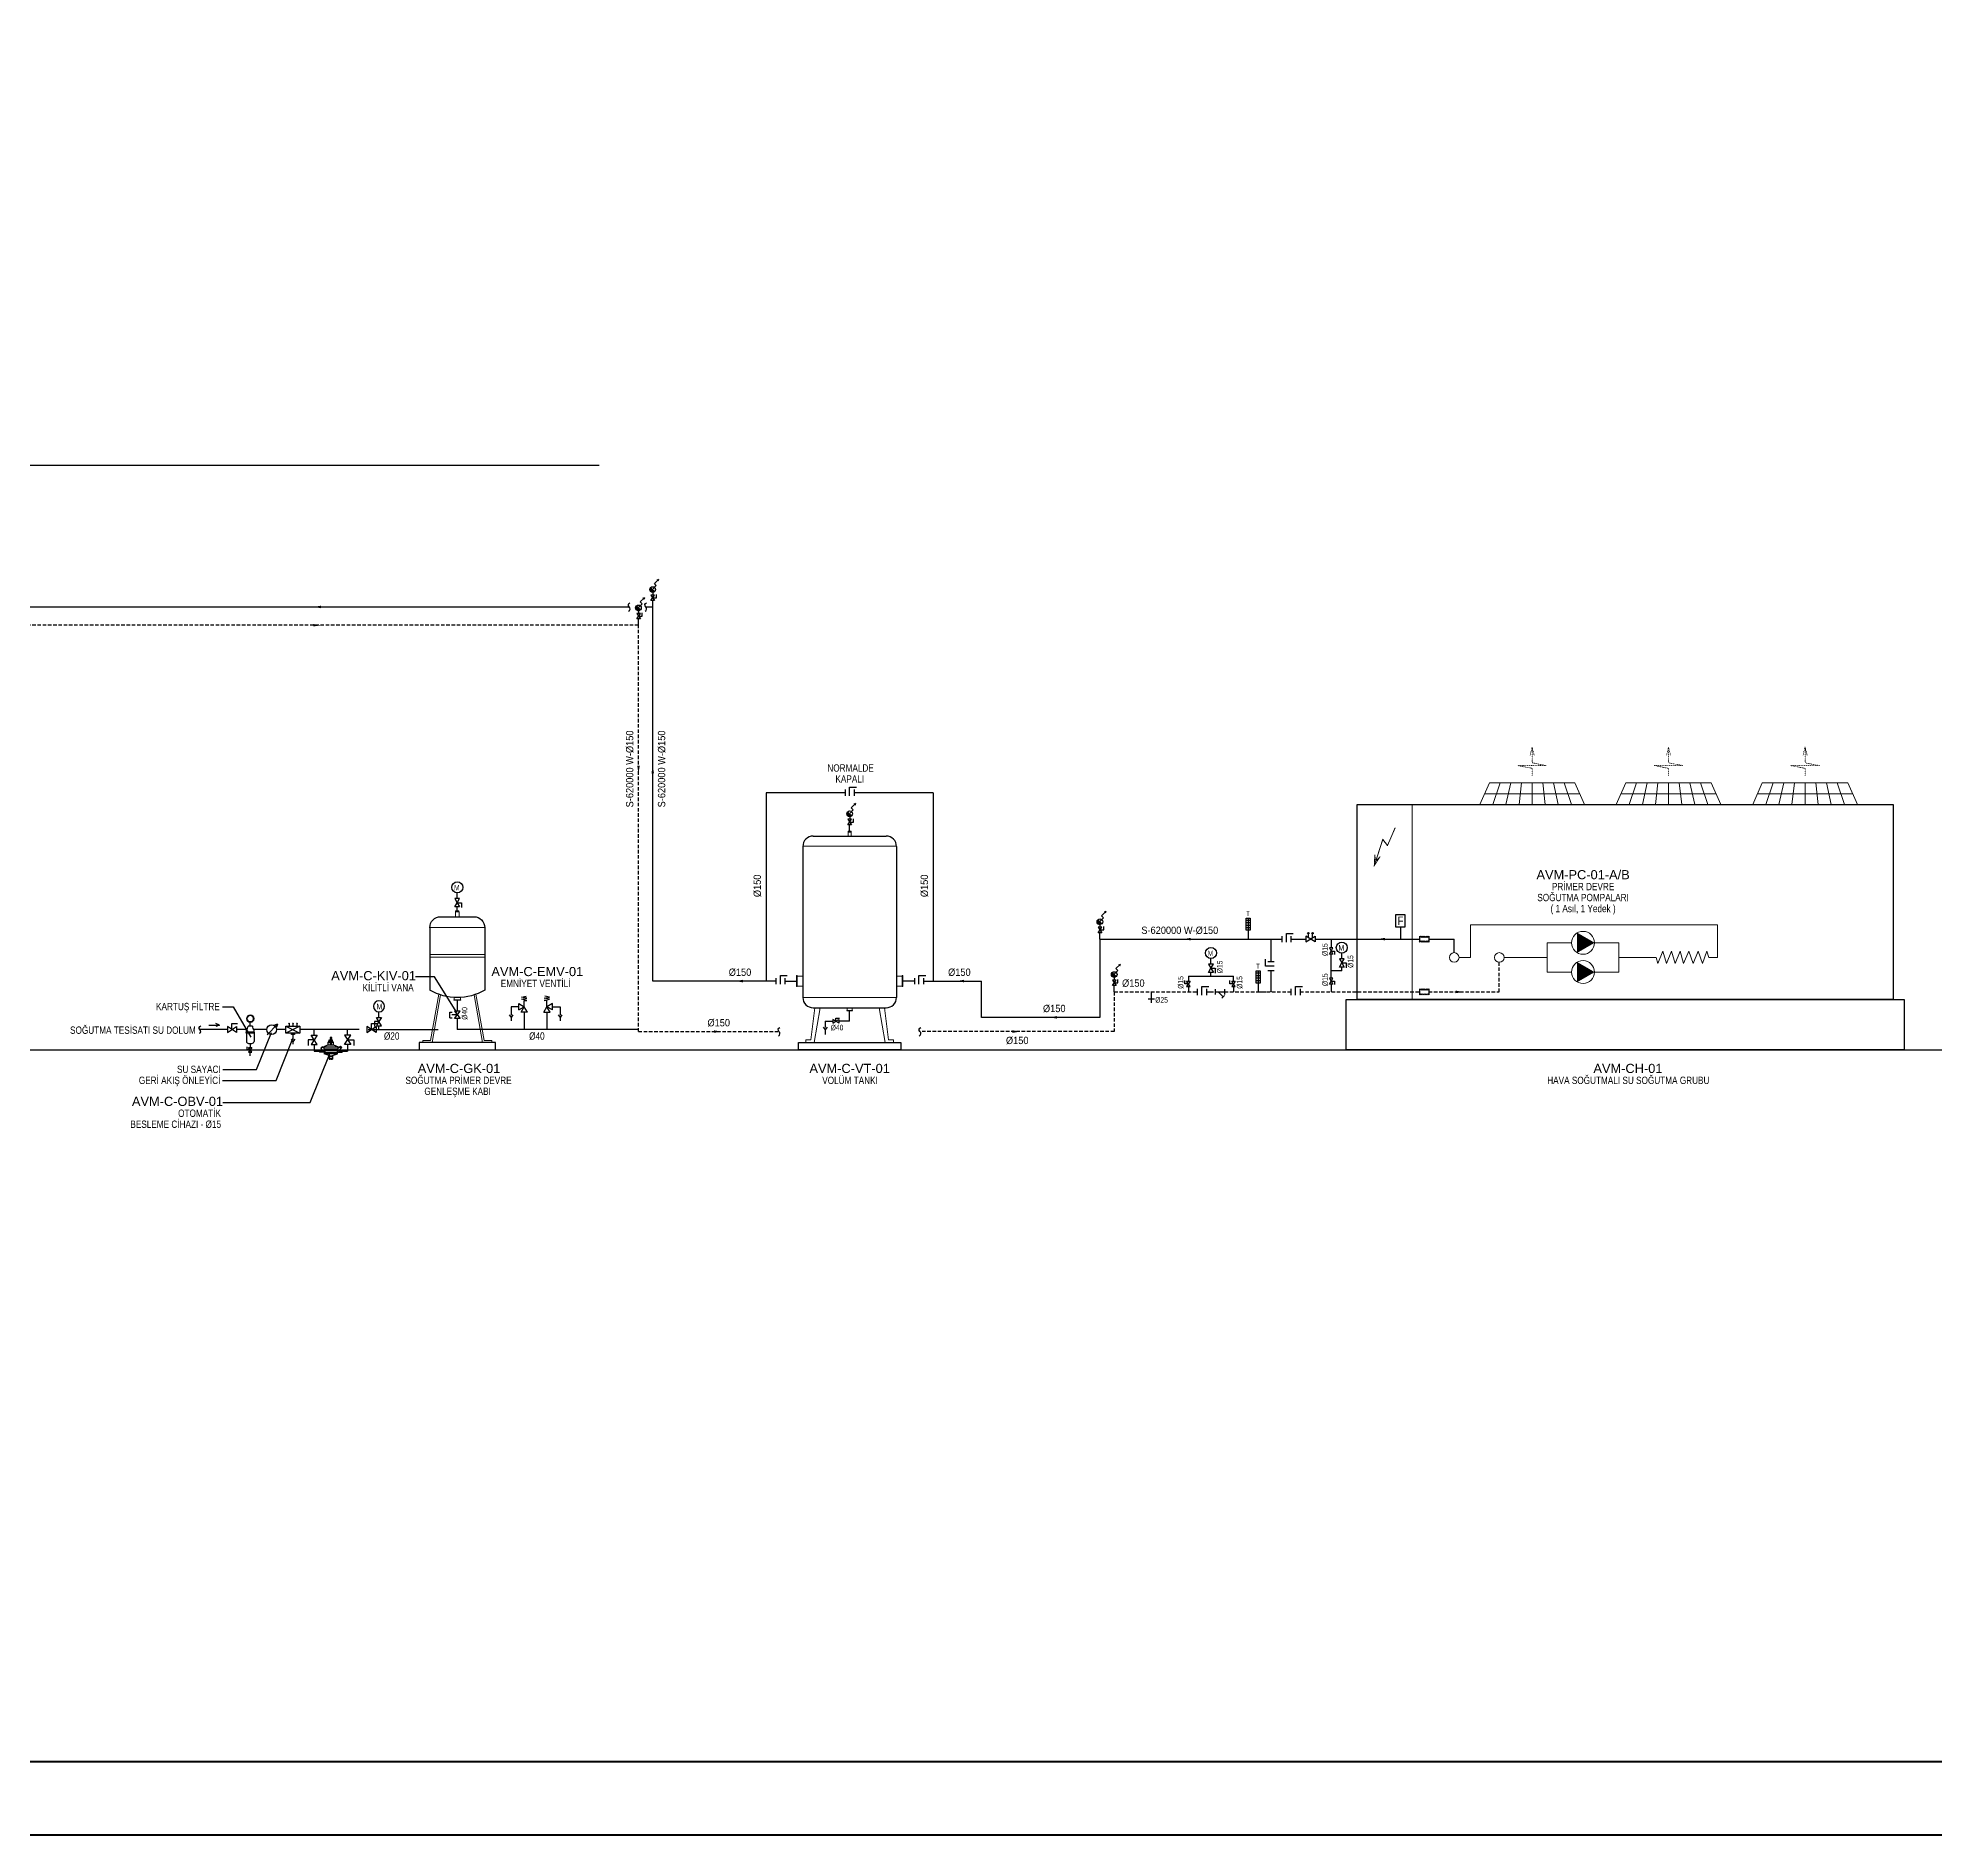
# Model space of a CAD drawing. Header units: centimetres. Extents: x 138114 to 163114, y -131897 to -111897.
# Drawn here: x 146485 to 151654, y -131897 to -126997 of the extents above; entities that cross this region are included whole.
import ezdxf
from ezdxf.enums import TextEntityAlignment as Align

# ---------------------------------------------------------------- set-up
doc = ezdxf.new("R2010")
doc.units = ezdxf.units.CM
doc.header["$LTSCALE"] = 1.5
for name, pattern in [('DASHDOT', [25.4, 12.7, -6.35, 0, -6.35]), ('DASHED', [19.05, 12.7, -6.35]), ('DOT', [6.35, 0, -6.35])]:
    doc.linetypes.add(name, pattern=pattern)
for name, color, linetype, lineweight in [('1-BASLIK', 53, 'Continuous', 25), ('T-CIHAZ', 101, 'Continuous', 30), ('T-ISITMA', 1, 'Continuous', 30), ('T-SOGUTMA', 130, 'Continuous', 30), ('T-STEXT', 181, 'Continuous', 15)]:
    doc.layers.add(name, color=color, linetype=linetype, lineweight=lineweight)
for name, color, linetype in [('ST-SU', 4, 'DASHDOT'), ('T-CIHAZ-NO', 62, 'Continuous'), ('T-TEXT', 85, 'Continuous'), ('T-VANA', 135, 'Continuous'), ('T-VANA-TEXT', 63, 'Continuous')]:
    doc.layers.add(name, color=color, linetype=linetype)
doc.styles.add('ARIAL', font='arial.ttf', dxfattribs={"width": 0.85})
doc.styles.add('ROMANS', font='arial.ttf', dxfattribs={"width": 0.7})
doc.styles.get("Standard").update_dxf_attribs({"font": 'arial.ttf'})

# ---------------------------------------------------------------- blocks, each defined once
blk = doc.blocks.new('UP_ANTET_01')
at = {"lineweight": 50}
for points in [[(618037.4, 97965.8), (618037.4, 117965.8), (643037.4, 117965.8), (643037.4, 97965.8)], [(640137.4, 98165.8), (618237.4, 98165.8), (618237.4, 117765.8), (640137.4, 117765.8)]]:
    blk.add_lwpolyline(points, close=True, dxfattribs=at)
blk = doc.blocks.new('Kesme')
blk.add_lwpolyline([(-21.5, -0.2, 0.576786), (-4.8, -2.7, -0.54493), (11.3, -5.9)], format="xyb")
blk = doc.blocks.new('YTDBTF')
for p, q in [((-9, 37.5), (-21.7, 37.5)), ((-21.7, 37.5), (-21.7, 23.6)), ((-9, 42.6), (0, 37.5)), ((-9, 32.4), (-9, 42.6)), ((-9, 32.4), (0, 37.5)), ((-5.1, 28.5), (0, 37.5)), ((-4.3, 52.9), (3.3, 54.7)), ((4.3, 51.7), (-4.3, 52.9)), ((-4.3, 49.9), (4.3, 51.7)), ((4.4, 47.7), (-4.3, 49.9)), ((0, 47.7), (4.4, 47.7)), ((0, 37.5), (0, 47.7)), ((5.1, 28.5), (0, 37.5)), ((-24.7, 24.1), (-21.6, 19.9)), ((-18.5, 24.1), (-21.6, 19.9)), ((-21.6, 19.9), (-21.6, 14.5)), ((5.1, 28.5), (-5.1, 28.5)), ((0, 28.5), (0, 0))]:
    blk.add_line(p, q)
blk = doc.blocks.new('A$C538C06E0')
at = {"ltscale": 0.2}
for p, q in [((3.4, 31.1), (26.6, 31.1)), ((3.4, 31.1), (3.4, 21.4)), ((15, 0), (15, 22.6)), ((26.6, 31.1), (26.6, 21.4))]:
    blk.add_line(p, q, dxfattribs=at)
blk.add_lwpolyline([(30, -12), (30, 12), (0, -12), (0, 12)], close=True)
blk = doc.blocks.new('A$C622B0F86')
for p, q in [((-0.043, 0.22), (0, 0.145)), ((0.043, 0.22), (-0.043, 0.22)), ((-0.043, 0.07), (0, 0.145)), ((0.043, 0.07), (-0.043, 0.07)), ((0, 0.22), (0, 0.324)), ((0, 0.145), (0.043, 0.22)), ((0, 0.145), (0.043, 0.07)), ((0, 0.145), (0.079, 0.145)), ((0, 0), (0, 0.07)), ((0.079, 0.145), (0.079, 0.059))]:
    blk.add_line(p, q)
blk.add_circle((0, 0.424), 0.1)
at = {"style": 'ROMANS', "text_generation_flag": 4, "width": 0.7}
blk.add_text('M', height=0.102, rotation=180, dxfattribs=at).set_placement((0.043, 0.368))
blk = doc.blocks.new('A$C7E5C2832')
at = {"layer": 'T-VANA', "xscale": 1.5, "yscale": 1.5, "zscale": 1.5}
blk.add_blockref('A$C622B0F86', (0, 0), dxfattribs=at)
blk = doc.blocks.new('JHMNBDFYGNHNGFTDNF')
for p, q in [((45, 0), (-45, 0)), ((-75, -30), (-75, -200.3)), ((75, -30), (75, -200.3))]:
    blk.add_line(p, q)
at = {"color": 253, "lineweight": 18}
for p, q in [((0, 13.5), (-4.7, 13.5)), ((-4.7, 0), (-4.7, 13.5)), ((2.2, 13.5), (-4.7, 13.5)), ((-4.2, 13.5), (-4.7, 12.7)), ((-4.5, 16.5), (-4.6, 16.3)), ((2.2, 16.3), (-4.6, 16.3)), ((-4.6, 13.5), (-4.6, 16.3)), ((2.2, 16.5), (-4.5, 16.5)), ((-4.2, 16.5), (-4.2, 16.3)), ((-4.2, 16.3), (-4.2, 13.5)), ((2, 13.5), (-4.2, 13.5)), ((4.7, 13.5), (0, 13.5)), ((4.5, 16.5), (2.2, 16.5)), ((4.6, 16.3), (2.2, 16.3)), ((4.7, 13.5), (2.2, 13.5)), ((4.2, 16.5), (4.2, 16.3)), ((4.2, 16.3), (4.2, 13.5)), ((4.2, 13.5), (4.7, 12.7)), ((4.5, 16.5), (4.6, 16.3)), ((4.6, 13.5), (4.6, 16.3)), ((4.7, 0), (4.7, 13.5)), ((75, -29.3), (-75, -29.3)), ((75, -102.6), (-75, -102.6)), ((75, -110.1), (-75, -110.1)), ((-72.9, -337.5, -1481800701.8), (-50.7, -211.5, -1481800701.8)), ((-68.7, -342.5, -1481800701.8), (-46, -213.1, -1481800701.8)), ((-8.5, -220.3), (-8.5, -226.6)), ((8.5, -220.3), (8.5, -226.6)), ((68.7, -342.5, -1481800701.8), (46, -213.1, -1481800701.8)), ((72.9, -337.5, -1481800701.8), (50.7, -211.5, -1481800701.8)), ((-93.8, -337.5, -1481800701.8), (-93.8, -342.5, -1481800701.8)), ((-93.8, -337.5, -1481800701.8), (-72.9, -337.5, -1481800701.8)), ((-93.8, -342.5, -1481800701.8), (-68.7, -342.5, -1481800701.8)), ((93.8, -342.5, -1481800701.8), (68.7, -342.5, -1481800701.8)), ((93.8, -337.5, -1481800701.8), (72.9, -337.5, -1481800701.8)), ((93.8, -337.5, -1481800701.8), (93.8, -342.5, -1481800701.8))]:
    blk.add_line(p, q, dxfattribs=at)
blk.add_lwpolyline([(-9.4, -226.6), (9.4, -226.6), (9.4, -227.6), (-9.4, -227.6)], close=True, dxfattribs=at)
for centre, radius, start, end in [((-45, -30), 30, 90, 180), ((45, -30), 30, 0, 90), ((0, -69.6), 150.6, 240.1393, 299.8607)]:
    blk.add_arc(centre, radius, start, end)
blk = doc.blocks.new('gfdbfcg vf')
for p, q in [((-6.5, 33), (0, 21.8)), ((6.5, 33), (-6.5, 33)), ((-6.5, 10.5), (0, 21.8)), ((6.5, 10.5), (-6.5, 10.5)), ((0, 33), (0, 48.6)), ((0, 21.8), (6.5, 33)), ((0, 21.8), (6.5, 10.5)), ((0, 21.8), (11.9, 21.8)), ((0, 0), (0, 10.5)), ((11.9, 21.8), (11.9, 8.8))]:
    blk.add_line(p, q)
blk.add_circle((0, 63.6), 15)
at = {"style": 'ROMANS', "text_generation_flag": 4, "width": 0.7}
blk.add_text('M', height=15.3, rotation=180, dxfattribs=at).set_placement((6.5, 55.1))
blk = doc.blocks.new('Z1')
at = {"linetype": 'Continuous'}
blk.add_lwpolyline([(-13.6, 0), (-13.6, 6.7), (-19.7, 6.7)], dxfattribs=at)
blk.add_lwpolyline([(-18.6, -3.3), (-8.6, 3.3), (-8.6, -3.3), (-18.6, 3.3)], close=True, dxfattribs=at)
blk = doc.blocks.new('A$C577C0CD0')
for p, q in [((-1.2, 49), (-1.2, 52.8)), ((-1.2, 52.8), (7.2, 52.8)), ((2.7, 56.2), (2.7, 58)), ((2.7, 55.1), (2.7, 52.8)), ((3.3, 56.2), (3.3, 58)), ((3.3, 55.1), (3.3, 52.8)), ((7.2, 49), (7.2, 52.8)), ((-27.1, 25.5), (-27.1, 20.3)), ((-18.1, 25.5), (-27.1, 25.5)), ((-13.4, 20.3), (-27.1, 20.3)), ((-26.3, 22.7), (-16.9, 22.7)), ((-19.9, 34), (-23.6, 30.3)), ((-19.5, 33.8), (-23.4, 29.9)), ((-16, 32.1), (-19.9, 34)), ((-4.1, 40), (-15.9, 34)), ((-15.9, 34), (21.9, 34)), ((-15.4, 29), (21.4, 29)), ((-14.7, 16.9), (20.7, 16.9)), ((-1.2, 11.2), (-14.5, 16.4)), ((-13.7, 25.5), (19.7, 25.5)), ((-13.4, 23.8), (-13.4, 20.3)), ((-13.4, 20.3), (19.4, 20.3)), ((-4.1, 46), (-1.2, 49)), ((-4.1, 40), (-4.1, 46)), ((10.1, 46), (-4.1, 46)), ((-4.1, 40), (10.1, 40)), ((-1.3, 11), (7.2, 11)), ((7.2, 49), (-1.2, 49)), ((-1.2, 11.2), (-1.2, 1.7)), ((-1.2, 8.8), (7.2, 8.8)), ((-1.2, 4.1), (7.2, 4.1)), ((-1.2, 1.7), (1.5, 1.7)), ((1, 8.8), (1, 11)), ((1.9, 40), (1.9, 46)), ((2, 4.1), (2, 2.2)), ((4, 4.1), (4, 2.2)), ((4.1, 40), (4.1, 46)), ((4.5, 1.7), (7.2, 1.7)), ((5, 8.8), (5, 11)), ((10.1, 46), (7.2, 49)), ((7.2, 11.2), (20.1, 16.2)), ((7.2, 11.2), (7.2, 1.7)), ((10.1, 40), (10.1, 46)), ((10.1, 40), (21.9, 34)), ((19.4, 23.8), (19.4, 20.3)), ((19.4, 20.3), (33, 20.3)), ((22, 32.1), (25.9, 34)), ((22.7, 22.7), (32.2, 22.7)), ((24.1, 25.5), (33, 25.5)), ((25.4, 33.8), (29.4, 29.9)), ((25.9, 34), (29.6, 30.3)), ((26.4, 33.5), (27.2, 34.2)), ((26.6, 34.8), (28.1, 36.3)), ((26.6, 34.8), (30.4, 31)), ((28.1, 36.3), (31.9, 32.5)), ((29.1, 30.8), (29.8, 31.5)), ((30.4, 31), (31.9, 32.5)), ((33, 25.5), (33, 20.3))]:
    blk.add_line(p, q)
for points in [[(0.7, 58), (5.2, 58), (5.2, 59.2), (0.7, 59.2)], [(0.7, 55.1), (5.2, 55.1), (5.2, 56.2), (0.7, 56.2)]]:
    blk.add_lwpolyline(points, close=True)
for points in [[(-20.6, 21.4), (-16.9, 22.7), (-20.6, 24)], [(28.4, 21.4), (32.2, 22.7), (28.4, 24)]]:
    blk.add_lwpolyline(points)
for centre, radius, start, end in [((-14.5, 35.1), 10.2, 207.6953, 275.5329), ((-4.8, 32.6), 11.2, 172.8683, 212.7359), ((-13.8, 17.2), 1, 135.9999, 248.7685), ((-17.1, 20.4), 3.7, 315.9999, 357.6476), ((-18.4, 23.8), 5, 0, 32.7359), ((1.5, 2.2), 0.5, 270, 0), ((4.5, 2.2), 0.5, 180, 270), ((24.4, 23.8), 5, 147.2641, 180), ((23.1, 20.4), 3.7, 182.3524, 224.0001), ((20.5, 35.1), 10.2, 264.4671, 332.3047), ((19.7, 17.2), 1, 291.2315, 44.0001), ((10.8, 32.6), 11.2, 327.2641, 7.1317)]:
    blk.add_arc(centre, radius, start, end)
blk = doc.blocks.new('A$C0B54677A')
for p, q in [((25.1, 12.5), (-25.1, -12.5)), ((-25.1, 12.5), (25.1, -12.5)), ((-14, 21.5), (-14, 12.5)), ((0, 21.5), (0, 12.5)), ((14, 21.5), (14, 12.5)), ((-6.6, -34.1), (0, -43.7)), ((0, -17.6), (0, -35.6)), ((6.6, -34.1), (0, -43.7)), ((0, -43.7), (0, -51.9))]:
    blk.add_line(p, q)
for points in [[(-25.1, 12.5), (25.1, 12.5), (25.1, -12.5), (-25.1, -12.5)], [(-5, -12.5), (5, -12.5), (5, -17.6), (-5, -17.6)]]:
    blk.add_lwpolyline(points, close=True)
for centre in [(-14, 22.5), (0, 22.5), (14, 22.5)]:
    blk.add_circle(centre, 1)
blk = doc.blocks.new('A$C107B4E94')
for p, q in [((-11.2, 8.3), (-22.7, 8.3)), ((-16.9, 8.3), (-16.9, 18.3)), ((-26.9, -7), (-26.9, -2.4)), ((-6.9, -7), (-26.9, -7)), ((-6.9, -10), (-26.9, -10)), ((-26.9, -10), (-26.9, -31.7)), ((-16.9, -37.1), (-16.9, -47.1)), ((-6.9, -7), (-6.9, -2.4)), ((-6.9, -10), (-6.9, -31.7)), ((-16.9, -69.6), (-16.9, -59.6))]:
    blk.add_line(p, q)
at = {"linetype": 'Continuous', "lineweight": 0}
for radius in [10, 8]:
    blk.add_circle((-16.9, 28.3), radius, dxfattribs=at)
for centre, radius, start, end in [((-46.8, 11.7), 24.4, 324.6862, 352.0512), ((13, 11.7), 24.4, 187.9488, 215.3138), ((-26.9, -8.5), 1.5, 90, 270), ((-23.2, -31.7), 3.75, 180, 239.2376), ((-16.9, -21.2), 16, 239.2376, 300.7624), ((-10.7, -31.7), 3.75, 300.7624, 0), ((-6.9, -8.5), 1.5, 270, 90)]:
    blk.add_arc(centre, radius, start, end)
at = {"xscale": -1.249777778051794, "yscale": 1.249777778051794, "zscale": 1.249777778005956, "rotation": 90}
blk.add_blockref('Z1', (-16.9, -70.4), dxfattribs=at)
blk = doc.blocks.new('A$C5C5A6AF1')
at = {"linetype": 'Continuous'}
blk.add_lwpolyline([(0, 6.5), (-8.7, 6.5), (-8.7, -1.4)], dxfattribs=at)
blk.add_lwpolyline([(4.3, 0), (-4.3, 13), (4.3, 13), (-4.3, 0)], close=True, dxfattribs=at)
blk = doc.blocks.new('P')
for points in [[(0, 17), (35, 52), (57, 31), (103, 77), (84, 70)], [(103, 77), (96, 58)]]:
    blk.add_lwpolyline(points)
blk = doc.blocks.new('A$C52EE5F1D')
h = blk.add_hatch()
h.set_pattern_fill('ANSI31', color=256, scale=5, angle=-90, style=0)
h.set_pattern_definition([(315, (-8947.321, 100.9137), (0.44194174, 0.44194174), [])])
h.paths.add_polyline_path([(-5.6, 52.9, 0.668179), (-0.1, 39.8, 0.198912), (5.3, 42)])
for p, q in [((-5.6, 52.9), (5.3, 42)), ((0, 0), (0, 17.5)), ((0.2, 39.8), (0.2, 32.5))]:
    blk.add_line(p, q)
blk.add_circle((-0.1, 47.5), 7.67)
for name, p, xscale, yscale, zscale, rotation in [('P', (-3.2, 49.4), -0.25, 0.25, 0.25, 270), ('A$C5C5A6AF1', (0.2, 32.5), 1.151997189153917, 1.151997189153917, 1.151997189153917, 180)]:
    blk.add_blockref(name, p, dxfattribs=dict(xscale=xscale, yscale=yscale, zscale=zscale, rotation=rotation))
blk = doc.blocks.new('BXCVBNMHGFDSAD')
at = {"lineweight": 18}
for points in [[(600.4, 181.4), (600.4, 127.3), (646.7, 154, 0.005642), (646.7, 154.7)], [(600.4, 101.4), (600.4, 47.3), (646.7, 74, 0.005642), (646.7, 74.7)]]:
    blk.add_hatch(color=253, dxfattribs=at).paths.add_polyline_path(points)
at = {"color": 253, "linetype": 'DOT', "lineweight": 0, "ltscale": 0.05}
for p, q in [((476.7, 688.1), (470.8, 664.4)), ((476.7, 645), (476.7, 688.1)), ((476.7, 688.1), (482.6, 664.4)), ((848.7, 688.1), (842.8, 664.4)), ((848.7, 645), (848.7, 688.1)), ((848.7, 688.1), (854.6, 664.4)), ((1220.7, 688.1), (1214.9, 664.4)), ((1220.7, 645), (1220.7, 688.1)), ((1220.7, 688.1), (1226.6, 664.4)), ((437.7, 637.5), (515.6, 637.5)), ((476.7, 630.1), (437.7, 637.5)), ((515.6, 637.5), (476.7, 645)), ((476.7, 610.2), (476.7, 630.1)), ((809.8, 637.5), (887.7, 637.5)), ((848.7, 630.1), (809.8, 637.5)), ((887.7, 637.5), (848.7, 645)), ((848.7, 610.2), (848.7, 630.1)), ((1181.8, 637.5), (1259.7, 637.5)), ((1220.7, 630.1), (1181.8, 637.5)), ((1259.7, 637.5), (1220.7, 645)), ((1220.7, 610.2), (1220.7, 630.1))]:
    blk.add_line(p, q, dxfattribs=at)
at = {"color": 253, "lineweight": 18}
for p, q in [((333.9, 531), (360.2, 590.2)), ((360.2, 590.2), (593.2, 590.2)), ((389.3, 590.2), (369.6, 531)), ((418.4, 590.2), (405.3, 531)), ((447.6, 590.2), (441, 531)), ((476.7, 531), (476.7, 590.2)), ((505.8, 590.2), (512.4, 531)), ((535, 590.2), (548.1, 531)), ((564.1, 590.2), (583.8, 531)), ((619.4, 531), (593.2, 590.2)), ((706, 531), (732.2, 590.2)), ((732.2, 590.2), (965.2, 590.2)), ((761.3, 590.2), (741.7, 531)), ((790.5, 590.2), (777.3, 531)), ((819.6, 590.2), (813, 531)), ((848.7, 531), (848.7, 590.2)), ((877.8, 590.2), (884.4, 531)), ((907, 590.2), (920.1, 531)), ((936.1, 590.2), (955.8, 531)), ((991.5, 531), (965.2, 590.2)), ((1078, 531), (1104.2, 590.2)), ((1104.2, 590.2), (1337.3, 590.2)), ((1133.4, 590.2), (1113.7, 531)), ((1162.5, 590.2), (1149.4, 531)), ((1191.6, 590.2), (1185.1, 531)), ((1220.7, 531), (1220.7, 590.2)), ((1249.9, 590.2), (1256.4, 531)), ((1279, 590.2), (1292.1, 531)), ((1308.1, 590.2), (1327.8, 531)), ((1363.5, 531), (1337.3, 590.2)), ((149.5, 0), (149.5, 531)), ((347.1, 560.6), (606.3, 560.6)), ((719.1, 560.6), (978.3, 560.6)), ((1091.1, 560.6), (1350.4, 560.6)), ((103.1, 468.1), (82.7, 419.7)), ((69.4, 436.3), (46.4, 364.3)), ((82.7, 419.7), (69.4, 436.3)), ((46.4, 364.3), (59.4, 405.2)), ((982.2, 203.2), (308.5, 203.2)), ((308.5, 203.2), (308.5, 114.3)), ((600.4, 181.4), (600.4, 127.3)), ((982.2, 114.3), (982.2, 203.2)), ((277.5, 114.3), (308.5, 114.3)), ((400.3, 114.3), (518.1, 114.3)), ((584.3, 154.3), (518.1, 154.3)), ((518.1, 154.3), (518.1, 74.4)), ((646.7, 154.3), (712.8, 154.3)), ((712.8, 154.3), (712.8, 74.4)), ((814.7, 114.3), (712.8, 114.3)), ((814.7, 114.3), (819.4, 97.5)), ((819.4, 97.5), (833.4, 131.2)), ((833.4, 131.2), (842.8, 97.5)), ((842.8, 97.5), (856.8, 131.2)), ((856.8, 131.2), (866.2, 97.5)), ((866.2, 97.5), (880.2, 131.2)), ((880.2, 131.2), (889.6, 97.5)), ((889.6, 97.5), (903.6, 131.2)), ((903.6, 131.2), (915.4, 97.5)), ((915.4, 97.5), (929.3, 131.2)), ((929.3, 131.2), (941.1, 97.5)), ((941.1, 97.5), (952.7, 131.2)), ((952.7, 131.2), (958.6, 114.3)), ((958.6, 114.3), (982.2, 114.3)), ((584.3, 74.4), (518.1, 74.4)), ((600.4, 101.4), (600.4, 47.3)), ((646.7, 74.4), (712.8, 74.4))]:
    blk.add_line(p, q, dxfattribs=at)
blk.add_lwpolyline([(1461, 531), (1461, 0), (0, 0), (0, 531)], close=True)
at = {"color": 253, "lineweight": 18, "const_width": 2.17}
for points in [[(103.1, 468.1), (82.7, 419.7), (69.4, 436.3), (49.6, 374.5), (59.7, 405.9)], [(62.7, 389.7), (46.4, 364.3), (47.8, 394.4)], [(47.8, 394.4), (50.4, 376.9), (62.7, 389.7)]]:
    blk.add_lwpolyline(points, dxfattribs=at)
at = {"color": 253, "lineweight": 18}
for centre, radius in [((615.5, 154.3), 31.2), ((264.3, 114.3), 13.2), ((387.2, 114.3), 13.2), ((615.5, 74.4), 31.2)]:
    blk.add_circle(centre, radius, dxfattribs=at)
blk = doc.blocks.new('A$C5E490DDC')
for p, q in [((-7.3, 0), (7.3, 0)), ((0, -25.2), (0, 0)), ((0, -17.6), (-13.4, -4.2)), ((-7.3, -25.2), (7.3, -25.2))]:
    blk.add_line(p, q)
blk = doc.blocks.new('A$C21441314')
blk.add_line((-17.3, -8.1), (-9.5, -0.3))
blk.add_blockref('A$C5E490DDC', (0, 0))
blk = doc.blocks.new('Kuresel')
at = {"xscale": -2, "yscale": 2, "zscale": 2, "rotation": 180}
blk.add_blockref('Z1', (27.3, 0), dxfattribs=at)
blk = doc.blocks.new('KELEBEK')
for p, q in [((6.7, 10), (-6.7, 10)), ((6.7, -10), (-6.7, -10))]:
    blk.add_line(p, q)
blk.add_lwpolyline([(-6.7, 0), (12.2, 0), (12.2, -15)])
blk = doc.blocks.new('trmmtr')
at = {"layer": 'T-VANA'}
for p, q in [((30.5, 65), (21, 65)), ((25.9, 69), (25.9, 0)), ((25.9, 0), (0, 0)), ((30.5, 56.5), (21, 56.5)), ((30.5, 48), (21, 48)), ((30.5, 39.5), (21, 39.5))]:
    blk.add_line(p, q, dxfattribs=at)
blk.add_lwpolyline([(32.5, 71.8), (19.2, 71.8), (19.2, 30.3), (32.5, 30.3)], close=True, dxfattribs=at)
at = {"layer": 'T-VANA', "style": 'ROMANS', "width": 0.7}
blk.add_text('T', height=17, dxfattribs=at).set_placement((20.1, 79.2))
blk = doc.blocks.new('A$C2E7A051A')
for p, q in [((-5, 0), (-3, -1.5)), ((5, 0), (-5, 0)), ((-5, -3.1), (-3, -1.5)), ((-5, -3.1), (-3, -4.7)), ((-5, -6.2), (-3, -4.7)), ((-5, -6.2), (-3, -7.8)), ((-5, -9.4), (-3, -7.8)), ((-5, -9.4), (-3, -10.9)), ((-5, -12.5), (-3, -10.9)), ((-5, -12.5), (-3, -14.1)), ((-4.9, -15.6), (-3, -14.1)), ((5, -15.6), (-4.9, -15.6)), ((5, 0), (3, -1.5)), ((5, -3.1), (3, -1.5)), ((5, -3.1), (3, -4.7)), ((5, -6.2), (3, -4.7)), ((5, -6.2), (3, -7.8)), ((5, -9.4), (3, -7.8)), ((5, -9.4), (3, -10.9)), ((5, -12.5), (3, -10.9)), ((5, -12.5), (3, -14.1)), ((4.9, -15.6), (3, -14.1))]:
    blk.add_line(p, q)
blk = doc.blocks.new('VANA')
at = {"layer": 'T-VANA'}
for p, q in [((-12.5, 7.2), (-12.5, -7.2)), ((0, 0), (-12.5, 7.2)), ((-12.5, -7.2), (0, 0)), ((0, 13.2), (14.5, 13.2)), ((0, 0), (0, 13.2)), ((0, 0), (12.5, 7.2)), ((12.5, -7.2), (0, 0)), ((12.5, 7.2), (12.5, -7.2))]:
    blk.add_line(p, q, dxfattribs=at)
blk = doc.blocks.new('A$C76972F96')
blk.add_line((0, 33.8), (0, 0))
blk.add_lwpolyline([(-13.1, 33.8), (13.1, 33.8), (13.1, 66), (-13.1, 66)], close=True)
at = {"style": 'ARIAL', "width": 0.8}
blk.add_text('F', height=23.4, dxfattribs=at).set_placement((0.1, 49.9), align=Align.MIDDLE_CENTER)
blk = doc.blocks.new('HYJDTJ')
for p, q in [((-9.2, 15), (9.2, -15)), ((-9.2, -15), (9.2, 15)), ((9.2, 15), (-9.2, 15)), ((4.2, 6.9), (17.2, 6.9)), ((9.2, -15), (-9.2, -15)), ((4.2, -6.9), (17.2, -6.9))]:
    blk.add_line(p, q)
for centre in [(19.4, 6.9), (19.4, -6.9)]:
    blk.add_circle(centre, 2.25)
blk = doc.blocks.new('NYXVERE')
at = {"color": 253, "lineweight": 18}
for p, q in [((115.9, 575.8), (115.8, 575.7)), ((123.2, 575.7), (115.8, 575.7)), ((115.8, 573.4), (115.8, 575.7)), ((119.5, 573.4), (115.8, 573.4)), ((115.8, 562.6), (115.8, 573.4)), ((121.3, 573.4), (115.8, 573.4)), ((116.2, 573.4), (115.8, 572.8)), ((123.1, 575.8), (115.9, 575.8)), ((116.2, 575.8), (116.2, 575.7)), ((116.2, 575.7), (116.2, 573.4)), ((121.1, 573.4), (116.2, 573.4)), ((123.3, 573.4), (119.5, 573.4)), ((123.3, 573.4), (121.3, 573.4)), ((122.9, 575.8), (122.9, 575.7)), ((122.9, 575.7), (122.9, 573.4)), ((122.9, 573.4), (123.3, 572.8)), ((123.1, 575.8), (123.2, 575.7)), ((123.2, 573.4), (123.2, 575.7)), ((123.3, 562.6), (123.3, 573.4)), ((-8.2, 534.9), (247.3, 534.9)), ((-8.2, 180.8), (-23.6, 180.8)), ((247.3, 180.8), (262.6, 180.8)), ((-8.2, 153.5), (-23.6, 153.5)), ((-8.2, 122.7), (247.3, 122.7)), ((247.3, 153.5), (262.6, 153.5)), ((112.8, 94.3), (112.8, 86.7)), ((126.3, 94.3), (126.3, 86.7))]:
    blk.add_line(p, q, dxfattribs=at)
for p, q in [((-8.2, 534.2), (-8.2, 122.7)), ((20.2, 562.6), (218.9, 562.6)), ((247.3, 534.2), (247.3, 122.7)), ((20.2, 94.3), (218.9, 94.3))]:
    blk.add_line(p, q)
for points in [[(-23.6, 182.3), (-23.6, 152), (-25.2, 152), (-25.2, 182.3)], [(262.6, 182.3), (262.6, 152), (264.2, 152), (264.2, 182.3)], [(112, 86.7), (127, 86.7), (127, 85.9), (112, 85.9)]]:
    blk.add_lwpolyline(points, close=True, dxfattribs=at)
for points in [[(24.8, 94.3), (14, 7.1), (0, 7.1), (0, 0), (22.6, 0), (39.2, 94.3)], [(214.3, 94.3), (225.1, 7.1), (239.1, 7.1), (239.1, 0), (216.5, 0), (199.9, 94.3)]]:
    blk.add_lwpolyline(points, dxfattribs=at)
for centre, start, end in [((20.2, 534.2), 90, 180), ((218.9, 534.2), 0, 90), ((20.2, 122.7), 180, 270), ((218.9, 122.7), 270, 0)]:
    blk.add_arc(centre, 28.4, start, end)

msp = doc.modelspace()

# ---------------------------------------------------------------- linework, layer by layer
for p, q in [((141965.6, -128161.3), (148014.7, -128161.3, 0)), ((141965.6, -129756), (151934.9, -129756, 0))]:
    msp.add_line(p, q)
at = {"elevation": 0}
for points in [[(150051.5, -129618.2), (151572.5, -129618.2), (151572.5, -129756), (150051.5, -129756)], [(147732.2, -129735.4), (147524.6, -129735.4), (147524.6, -129756), (147732.2, -129756)], [(148558.4, -129735.4), (148837.4, -129735.4), (148837.4, -129756), (148558.4, -129756)]]:
    msp.add_lwpolyline(points, close=True, dxfattribs=at)
at = {"layer": 'ST-SU', "ltscale": 10}
for p, q in [((147001.7, -129700.6, 0), (146926.8, -129700.6, 0)), ((147054.7, -129700.6, 0), (147026.7, -129700.6, 0)), ((147109.2, -129700.6, 0), (147073.1, -129700.6, 0)), ((147161.2, -129700.6, 0), (147135.5, -129700.6, 0)), ((147360.7, -129700.6, 0), (147199.7, -129700.6, 0)), ((147238.4, -129716, 0), (147238.4, -129700.6, 0)), ((147329.5, -129716, 0), (147329.5, -129700.6, 0)), ((147385.7, -129700.6, 0), (147628.4, -129700.6, 0)), ((147238.4, -129741, 0), (147238.4, -129759.6, 0)), ((147238.4, -129759.6, 0), (147252.8, -129759.6, 0)), ((147315, -129759.6, 0), (147329.5, -129759.6, 0)), ((147329.5, -129741, 0), (147329.5, -129759.6, 0))]:
    msp.add_line(p, q, dxfattribs=at)
at = {"layer": 'T-ISITMA', "color": 7, "lineweight": -3, "ltscale": 100}
for p, q in [((147628.4, -129620.5), (147628.4, -129650.6)), ((147628.4, -129670.6), (147628.4, -129700.6)), ((148122.3, -129700.6), (147628.4, -129700.6))]:
    msp.add_line(p, q, dxfattribs=at)
at = {"layer": 'T-SOGUTMA'}
for p, q in [((146389.8, -128548.2), (148096.8, -128548.2)), ((148142, -128548.2), (148161.1, -128548.2)), ((148161.1, -129568.3), (148161.1, -128548.2)), ((148685.4, -129054.6), (148470.1, -129054.6)), ((148470.1, -129054.6), (148470.1, -129568.3)), ((148925.7, -129054.6), (148710.4, -129054.6)), ((148925.7, -129054.6), (148925.7, -129568.3)), ((149380.1, -129453.9), (149380.1, -129667.2)), ((149380.1, -129453.9), (149875.9, -129453.9)), ((149846.5, -129514.8), (149846.5, -129453.9)), ((149900.9, -129453.9), (149941.5, -129453.9)), ((149966.5, -129453.9), (150251.3, -129453.9)), ((150276.3, -129453.9), (150345.6, -129453.9)), ((150345.6, -129490.8), (150345.6, -129453.9)), ((148496.5, -129568.3), (148161.1, -129568.3)), ((148521.5, -129568.3), (148553.2, -129568.3)), ((148874.3, -129568.3), (148842.6, -129568.3)), ((148899.3, -129568.3), (149057.2, -129568.3)), ((149057.2, -129667.2), (149057.2, -129568.3)), ((149846.5, -129597.9), (149846.5, -129539.8)), ((149511.3, -129616.4), (149528.5, -129616.4)), ((149519.9, -129597.9), (149519.9, -129627.9)), ((149380.1, -129667.2), (149057.2, -129667.2))]:
    msp.add_line(p, q, dxfattribs=at)
at = {"layer": 'T-SOGUTMA', "linetype": 'DASHED', "ltscale": 0.5}
for p, q in [((148122.3, -128598.2), (146370.1, -128598.2)), ((148122.3, -129706), (148122.3, -128598.2)), ((150468.4, -129597.9), (150468.4, -129517)), ((149419.1, -129597.9), (149645.3, -129597.9)), ((149419.1, -129597.9), (149419.1, -129706)), ((149720.3, -129597.9), (149900.9, -129597.9)), ((149925.9, -129597.9), (150251.3, -129597.9)), ((150276.3, -129597.9), (150468.4, -129597.9)), ((148122.3, -129706), (148505.3, -129706)), ((149419.1, -129706), (148889.5, -129706))]:
    msp.add_line(p, q, dxfattribs=at)
at = {"layer": 'T-SOGUTMA', "linetype": 'DASHED'}
msp.add_line((149670.3, -129597.9), (149695.3, -129597.9), dxfattribs=at)
at = {"layer": 'T-TEXT'}
for p, q in [((147566.4, -129556.5, -57161034.6), (147514.9, -129556.5, -57161034.6)), ((147626.9, -129654.4, 397683550.5), (147566.4, -129556.5, -57161034.6)), ((146988.4, -129638.1, 0), (147017.2, -129638.1, 0)), ((147017.2, -129638.1, 0), (147065.6, -129721.1, 0)), ((146950.9, -129688.2, 0), (146980.1, -129688.2, 0)), ((146980.1, -129688.2, 0), (146970.2, -129684.4, 0)), ((146980.1, -129688.2, 0), (146970.2, -129692.1, 0)), ((147081.1, -129809.4, 0), (147121.6, -129708.3, 0)), ((147134.4, -129839.3, 0), (147180.4, -129724.4, 0)), ((147227.6, -129899.1, 0), (147281.8, -129763.8, 0)), ((146989.5, -129809.4, 0), (147081.1, -129809.4, 0)), ((146988.8, -129839.3, 0), (147134.4, -129839.3, 0)), ((146989.5, -129899.1, 0), (147227.6, -129899.1, 0))]:
    msp.add_line(p, q, dxfattribs=at)
at = {"layer": 'T-TEXT', "linetype": 'Continuous'}
for points in [[(147256.7, -128544.7, 0), (147256.7, -128551.6, 0), (147235.8, -128548.2, 0)], [(147235.8, -128594.7, 0), (147235.8, -128601.6, 0), (147256.7, -128598.2, 0)], [(148125.8, -128980.7, 0), (148118.9, -128980.7, 0), (148122.3, -129001.6, 0)], [(148164.6, -129001.6, 0), (148157.7, -129001.6, 0), (148161.1, -128980.7, 0)], [(149627.9, -129450.4, 0), (149627.9, -129457.4, 0), (149607, -129453.9, 0)], [(150157.2, -129450.4, 0), (150157.2, -129457.4, 0), (150136.4, -129453.9, 0)], [(148406.9, -129564.8, 0), (148406.9, -129571.8, 0), (148386.1, -129568.3, 0)], [(149009.7, -129564.8, 0), (149009.7, -129571.8, 0), (148988.9, -129568.3, 0)], [(150350.1, -129594.4, 0), (150350.1, -129601.4, 0), (150371, -129597.9, 0)], [(149263.5, -129663.7, 0), (149263.5, -129670.7, 0), (149242.7, -129667.2, 0)], [(148328, -129702.5, 0), (148328, -129709.5, 0), (148348.9, -129706, 0)], [(149141.6, -129702.5, 0), (149141.6, -129709.5, 0), (149162.5, -129706, 0)]]:
    msp.add_solid(points, dxfattribs=at)
at = {"layer": 'T-VANA'}
for p, q in [((150010.4, -129453.9, -1138583901.4), (150010.4, -129477.9, -1138583901.4)), ((150010.3, -129560, -1138583901.4), (150010.4, -129494.6, -1138583901.4)), ((149621.5, -129555.3, -1138583901.4), (149744.2, -129555.3, -1138583901.4)), ((149621.5, -129555.3, -1138583901.4), (149621.5, -129568.3, -1138583901.4)), ((149744.2, -129568.3, -1138583901.4), (149744.2, -129555.3, -1138583901.4)), ((150039.5, -129540.7, -1138583901.4), (150010.3, -129540.7, -1138583901.4)), ((150010.3, -129576.7, -1138583901.4), (150010.4, -129597.9, -1138583901.4)), ((149621.5, -129583.3, -1138583901.4), (149621.5, -129597.9, -1138583901.4)), ((149744.2, -129583.3, -1138583901.4), (149744.2, -129597.9, -1138583901.4)), ((148631.2, -129678, 0), (148651.9, -129678, 0)), ((148631.2, -129678, 0), (148631.2, -129694.5, 0)), ((148697.9, -129678, 0), (148668.6, -129678, 0)), ((148697.9, -129678, 0), (148697.9, -129649.5, 0)), ((147110.2, -129714.9, -1205926174.1), (147138.3, -129685.5, -1205926174.1)), ((147138.3, -129685.5, -1205926174.1), (147130.2, -129688.3, -1205926174.1)), ((147138.3, -129685.5, -1205926174.1), (147135.8, -129693.7, -1205926174.1)), ((148626, -129693.7, 0), (148631.2, -129700.8, 0)), ((148636.5, -129693.7, 0), (148631.2, -129700.8, 0)), ((148631.2, -129700.8, 0), (148631.2, -129714.1, 0))]:
    msp.add_line(p, q, dxfattribs=at)
msp.add_circle((147122.3, -129700.6, -1205926174.1), 13.1, dxfattribs=at)

# ---------------------------------------------------------------- block references
at = {"layer": '1-BASLIK'}
msp.add_blockref('UP_ANTET_01', (-479923, -229862.6), dxfattribs=at)
at = {"layer": 'T-CIHAZ'}
for name, p in [('BXCVBNMHGFDSAD', (150081.5, -129618.2, -1138583901.4)), ('NYXVERE', (148578.4, -129735.4, 0))]:
    msp.add_blockref(name, p, dxfattribs=at)
at = {"layer": 'T-CIHAZ', "xscale": -1}
msp.add_blockref('JHMNBDFYGNHNGFTDNF', (147628.4, -129392.9, 1481800701.8), dxfattribs=at)
at = {"layer": 'T-TEXT'}
for p, xscale, yscale, zscale, rotation in [((148094.9, -128544.8, 1195744936), 0.7, 0.7, 0.7, 90.00000000000001), ((148140.1, -128544.8, 2818742104.3), 0.7, 0.7, 0.7, 90.00000000000001), ((146925.1, -129697.5, -1205926174.1), 0.651035156315196, 0.651035156315196, 0.651035156315196, 90.00000000000001), ((148503.4, -129702.6, 0), 0.7, 0.7, 0.7, 90.00000000005753), ((148887.6, -129702.6, 0), 0.7, 0.7, 0.7, 90.00000000005753)]:
    msp.add_blockref('Kesme', p, dxfattribs=dict(at, xscale=xscale, yscale=yscale, zscale=zscale, rotation=rotation))
at = {"layer": 'T-VANA'}
for name, p, xscale, yscale, zscale in [('A$C52EE5F1D', (148161.1, -128548.2, 0), 0.9999983333400451, 0.9999983333400451, 0.9999983333400451), ('A$C52EE5F1D', (148122.3, -128598.2, 74194434.7), 0.9999983333400452, 0.9999983333400452, 0.9999983333400452), ('A$C52EE5F1D', (148697.9, -129159.6, 0), 0.9999983333400451, 0.9999983333400451, 0.9999983333400451), ('A$C7E5C2832', (147628.4, -129376.4, 1481800701.8), 100, 100, 100), ('A$C52EE5F1D', (149380.1, -129453.9, -1138583901.4), 0.9999983333400451, 0.9999983333400451, 0.9999983333400451), ('trmmtr', (149805, -129453.9, -1138583901.4), -0.7999999999883585, 0.8000000000029104, 0.8000000000029104), ('gfdbfcg vf', (150039.5, -129540.7, -1138583901.4), 0.9996826404316091, 0.9996826404316091, 0.9996826404316091), ('A$C52EE5F1D', (149419.1, -129597.9, 0), 0.9999983333400451, 0.9999983333400451, 0.9999983333400451), ('gfdbfcg vf', (149682.8, -129555.3, -1138583901.4), 0.9996826404316091, 0.9996826404316091, 0.9996826404316091), ('trmmtr', (149832, -129597.9, -1138583901.4), -0.7999999999883585, 0.8000000000029104, 0.8000000000029104), ('gfdbfcg vf', (147414.9, -129700.6, 0), -0.9996826404316091, 0.9996826404316091, 0.9996826404316091), ('YTDBTF', (147811, -129700.6, 1138583901.4), 1.666666666666667, 1.666666666666667, 1.666666666666667), ('YTDBTF', (147872.6, -129700.6, 1138583901.4), -1.666666666666667, 1.666666666666667, 1.666666666666667), ('A$C107B4E94', (147081.5, -129700, -1205926174.1), 1.039397015498253, 1.039397015498253, 1.039397015498253), ('VANA', (148660.3, -129678, 0), 0.666666666669092, 0.666666666669092, 0.666666666669092), ('Z1', (146980.2, -129700.6, 0), -2.499270240045439, 2.499270240045439, 2.499270240045439), ('A$C0B54677A', (147180.4, -129700.8, -1205926174.1), 0.7654500000051699, 0.7654500000051699, 0.7654500000051699), ('A$C0B54677A', (147180.4, -129700.8, -1205926174.1), 0.7654500000051699, 0.7654500000051699, 0.7654500000051699), ('A$C577C0CD0', (147280.8, -129783.2, -1205926174.1), 1.035837341103086, 1.035837341103086, 1.035837341103086), ('A$C577C0CD0', (147280.8, -129783.2, -1205926174.1), 1.035837341103086, 1.035837341103086, 1.035837341103086), ('Z1', (147360.7, -129700.6, 0), -2.499270240045439, 2.499270240045439, 2.499270240045439)]:
    msp.add_blockref(name, p, dxfattribs=dict(at, xscale=xscale, yscale=yscale, zscale=zscale))
for name, p, xscale, yscale, zscale, rotation in [('KELEBEK', (148697.9, -129054.6, 0), 1.25, 1.25, 1.25, 90.00000000019777), ('KELEBEK', (149888.4, -129453.9, -569291950.7), 1.25, 1.25, 1.25, 90), ('HYJDTJ', (149954, -129453.9, 503333765), 0.8333333333333334, 0.8333333333333334, 0.8333333333333334, 90), ('A$C2E7A051A', (150276.3, -129453.9, -1138583901.4), -1.60515087172098, 1.60515087172098, 1.605150871717342, 270), ('KELEBEK', (149846.5, -129527.3, -1138583901.4), 1.25, 1.25, 1.25, 180), ('VANA', (150010.4, -129486.3, -1138583901.4), 0.666666666669092, 0.666666666669092, 0.666666666669092, 270), ('KELEBEK', (148509, -129568.3, 0), 1.25, 1.25, 1.25, 90), ('KELEBEK', (148886.8, -129568.3, 0), 1.25, 1.25, 1.25, 90.00000000000001), ('Kuresel', (149621.5, -129575.8, -1138583901.4), 0.75, 0.75, 0.75, 270), ('Kuresel', (149744.2, -129575.8, -1138583901.4), 0.75, 0.75, 0.75, 270), ('VANA', (150010.3, -129568.3, -1138583901.4), 0.666666666669092, 0.666666666669092, 0.666666666669092, 270), ('KELEBEK', (149657.8, -129597.9, -1138583901.4), 1.25, 1.25, 1.25, 90), ('A$C21441314', (149720.3, -129597.9, -1138583901.4), -0.9907267971721012, 0.9907267971721012, 0.9907267971793771, 270), ('KELEBEK', (149913.4, -129597.9, -569291950.7), 1.25, 1.25, 1.25, 90), ('A$C2E7A051A', (150276.3, -129597.9, -1138583901.4), -1.60515087172098, 1.60515087172098, 1.605150871717342, 270), ('A$C538C06E0', (147628.4, -129670.6, 740900350.9), 0.6666677393368445, 0.6666677393368445, 0.6666677393368445, 90.00000000000001), ('Z1', (147238.4, -129694.5, 0), 2.499270240045439, 2.499270240045439, 2.499270240045439, 90.00000000000001), ('Z1', (147329.5, -129694.5, 0), -2.499270240045439, 2.499270240045439, 2.499270240045439, 270)]:
    msp.add_blockref(name, p, dxfattribs=dict(at, xscale=xscale, yscale=yscale, zscale=zscale, rotation=rotation))
msp.add_blockref('A$C76972F96', (150199.2, -129453.9, 1138583901.4), dxfattribs=at)

# ---------------------------------------------------------------- texts
at = {"layer": 'T-CIHAZ-NO'}
for s, p in [('AVM-PC-01-A/B', (150697.2, -129278.2, -2277167802.7)), ('AVM-C-EMV-01', (147846.5, -129542.3, 1138583901.4)), ('AVM-C-GK-01', (147633.1, -129806.4)), ('AVM-C-VT-01', (148697.9, -129806.4, 0)), ('AVM-CH-01', (150819.4, -129806.4, 0))]:
    msp.add_text(s, height=25, dxfattribs=at).set_placement(p, align=Align.MIDDLE_CENTER)
for s, p in [('AVM-C-KIV-01', (147515.7, -129553.6, -57161034.6)), ('AVM-C-OBV-01', (146989.9, -129896.2, 0))]:
    msp.add_text(s, height=25, dxfattribs=at).set_placement(p, align=Align.MIDDLE_RIGHT)
at = {"layer": 'T-STEXT', "style": 'ARIAL', "width": 0.9}
for s, rotation, p in [('S-620000 W-%%C150', 90, (148108.2, -129094.7, 3346083642.2)), ('S-620000 W-%%C150', 90, (148195.2, -129094.7, 3346083642.2)), ('%%C150', 90, (148456, -129339.4, 2207499740.8)), ('%%C150', 90, (148911.5, -129339.4, 2207499740.8)), ('S-620000 W-%%C150', 0.0009, (149493, -129439.7, 2207499740.8)), ('%%C150', 0.0009, (148368.3, -129554.1, 2207499740.8)), ('%%C150', 359.9991, (148966.2, -129554.1, 2207499740.8)), ('%%C150', 0.0009, (149440.4, -129583.8, 2207499740.8)), ('%%C150', 0.0009, (148310.3, -129691.8, 2207499740.8)), ('%%C150', 0.0009, (149224.9, -129653, 2207499740.8)), ('%%C150', 359.9991, (149123.9, -129740.1, 2207499740.8))]:
    msp.add_text(s, height=20, rotation=rotation, dxfattribs=at).set_placement(p)
at = {"layer": 'T-TEXT', "style": 'ARIAL', "width": 0.8}
for s, p in [('NORMALDE ', (148703.6, -128987.3, 0)), ('KAPALI', (148698.3, -129017.2, 0))]:
    msp.add_text(s, height=20, rotation=360, dxfattribs=at).set_placement(p, align=Align.MIDDLE_CENTER)
for s, p in [('PRİMER DEVRE', (150697.2, -129310.6, -2277167802.7)), ('SOĞUTMA POMPALARI', (150697.2, -129340.5, -2277167802.7)), ('( 1 Asıl, 1 Yedek )', (150697.2, -129370.5, -2277167802.7)), ('EMNİYET VENTİLİ', (147841.9, -129574.7, 1138583901.4)), ('SOĞUTMA PRİMER DEVRE ', (147634.9, -129838.9)), ('VOLÜM TANKI', (148699, -129838.9, 0)), ('HAVA SOĞUTMALI SU SOĞUTMA GRUBU', (150820.5, -129838.9, 0)), ('GENLEŞME KABI', (147629.3, -129868.8))]:
    msp.add_text(s, height=20, dxfattribs=at).set_placement(p, align=Align.MIDDLE_CENTER)
for s, p in [('KİLİTLİ VANA', (147509.4, -129586, -57161034.6)), ('KARTUŞ FİLTRE', (146981.1, -129637.7, -1195744936)), ('SOĞUTMA TESİSATI SU DOLUM', (146915.6, -129702.1, -1205926174.1)), ('GERİ AKIŞ ÖNLEYİCİ', (146982.6, -129838.9, 0)), ('SU SAYACI', (146983.6, -129808.9, 0)), ('OTOMATİK ', (146990.4, -129928.6, 0)), ('BESLEME CİHAZI - %%C15', (146984.4, -129958.5, 0))]:
    msp.add_text(s, height=20, dxfattribs=at).set_placement(p, align=Align.MIDDLE_RIGHT)
at = {"layer": 'T-VANA-TEXT', "style": 'ARIAL', "width": 0.7}
for s, p in [('%%C15', (150001.1, -129499.8, 113878666.7)), ('%%C15', (149714.1, -129547, 113878666.7)), ('%%C15', (150070.7, -129532.3, 113878666.7)), ('%%C15', (149607.6, -129589.4, 113878666.7)), ('%%C15', (149768.3, -129589.4, 113878666.7)), ('%%C15', (150001.1, -129581.9, 113878666.7)), ('%%C40', (147655.8, -129673.9, 787436744.9))]:
    msp.add_text(s, height=15, rotation=90, dxfattribs=at).set_placement(p)
at = {"layer": 'T-VANA-TEXT', "style": 'ARIAL'}
for s, height, width, p in [('%%C25', 15, 0.7, (149530.8, -129627, -1138583901.4)), ('%%C20', 20, 0.8, (147428.5, -129728.1, 1138583901.4)), ('%%C40', 20, 0.8, (147824.2, -129728.1, 1138583901.4)), ('%%C40', 15, 0.7, (148646.2, -129702.5, 1252462568.1))]:
    msp.add_text(s, height=height, dxfattribs=dict(at, width=width)).set_placement(p)

doc.saveas('drawing.dxf')
